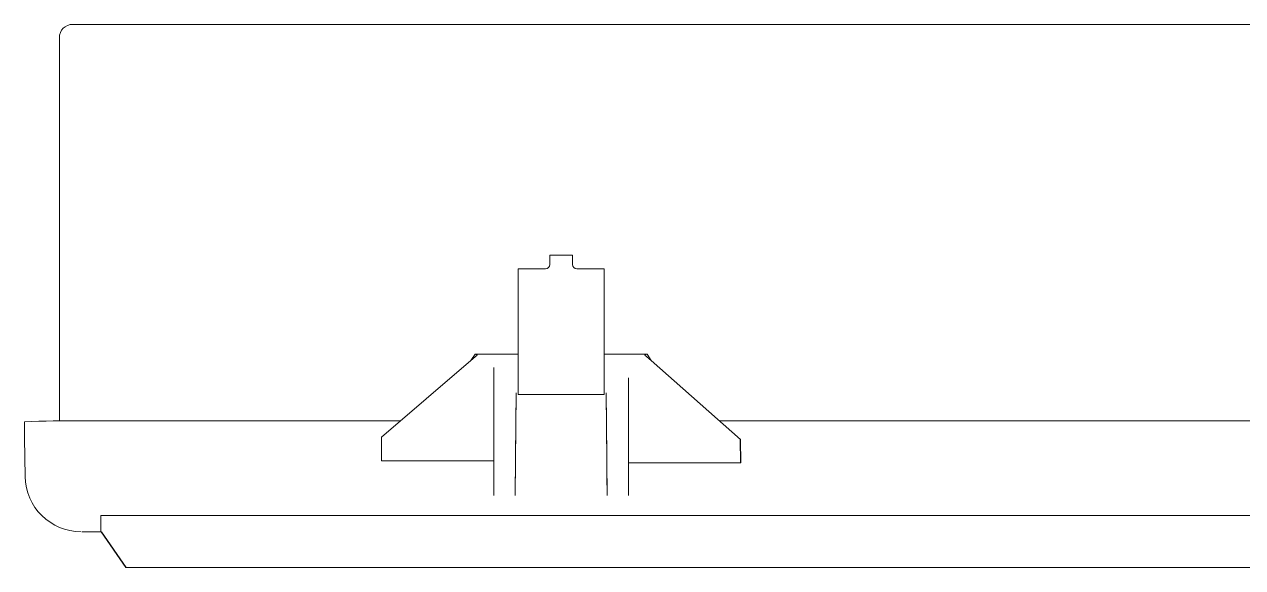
# Model space of a CAD drawing. Header units: inches. Extents: x 0.8 to 33.3, y 1.3 to 20.5.
# Drawn here: x 25.515 to 27.549, y 7.781 to 8.688 of the extents above; entities that cross this region are included whole.
import ezdxf

# ---------------------------------------------------------------- set-up
doc = ezdxf.new("R2010")
doc.units = ezdxf.units.IN
doc.header["$MEASUREMENT"] = 0

msp = doc.modelspace()

# ---------------------------------------------------------------- linework, layer by layer
at = {"color": 7, "linetype": 'Continuous', "lineweight": 15}
for p, q in [((25.595403, 8.688209), (29.689153, 8.688209)), ((25.572953, 8.660759), (25.572953, 8.665759)), ((25.572953, 8.0259), (25.572953, 8.660759)), ((26.392278, 8.302884), (26.429778, 8.302884)), ((26.392278, 8.302884), (26.392278, 8.292884)), ((26.429778, 8.292884), (26.429778, 8.302884)), ((26.392278, 8.292884), (26.392278, 8.287459)), ((26.429778, 8.287459), (26.429778, 8.292884)), ((26.339153, 8.279959), (26.339153, 8.157459)), ((26.384778, 8.279959), (26.339153, 8.279959)), ((26.482903, 8.279959), (26.437278, 8.279959)), ((26.482903, 8.279959), (26.482903, 8.157459)), ((26.339153, 8.157459), (26.339153, 8.142459)), ((26.339153, 8.142459), (26.339153, 8.069959)), ((26.482903, 8.157459), (26.482903, 8.142459)), ((26.482903, 8.069959), (26.482903, 8.142459)), ((26.111028, 7.998885), (26.260222, 8.12674)), ((26.260222, 8.12674), (26.267226, 8.137437)), ((26.260222, 8.12674), (26.27104, 8.136011)), ((26.299073, 8.137437), (26.267226, 8.137437)), ((26.522983, 8.137441), (26.5548, 8.137441)), ((26.55111, 8.136101), (26.550832, 8.135919)), ((26.561429, 8.12674), (26.550832, 8.135919)), ((26.550832, 8.135919), (26.55111, 8.135919)), ((26.55111, 8.136101), (26.55111, 8.135919)), ((26.55111, 8.135919), (26.561588, 8.12674)), ((26.561588, 8.126845), (26.5548, 8.137441)), ((26.561588, 8.12674), (26.561429, 8.12674)), ((26.561588, 8.126845), (26.710801, 7.995038)), ((26.561588, 8.126845), (26.561588, 8.12674)), ((26.298528, 8.097876), (26.298528, 8.115375)), ((26.298528, 8.0859), (26.298528, 8.097876)), ((26.298528, 7.901271), (26.298528, 8.0859)), ((26.523528, 8.097876), (26.523528, 8.0859)), ((26.523528, 8.0859), (26.523528, 7.901271)), ((26.334256, 7.901271), (26.335738, 8.073155)), ((26.335729, 8.070934), (26.335342, 8.026009)), ((26.486318, 8.073155), (26.4878, 7.901271)), ((26.486714, 8.026009), (26.486328, 8.070793)), ((25.51455, 8.02467), (25.51455, 7.997335)), ((26.142679, 8.026009), (25.611028, 8.026009)), ((26.335342, 8.026009), (26.334782, 7.961864)), ((26.487274, 7.961864), (26.486714, 8.026009)), ((28.582894, 8.026009), (26.67574, 8.026009)), ((25.51455, 7.997335), (25.51567, 7.933205)), ((26.111028, 7.998885), (26.111028, 7.96069)), ((26.111028, 7.959122), (26.111028, 7.96069)), ((26.111028, 7.959122), (26.298528, 7.959122)), ((26.711028, 7.956208), (26.523528, 7.956208)), ((29.642278, 7.868001), (25.642278, 7.868001)), ((25.642278, 7.868001), (25.642278, 7.841534)), ((25.611028, 7.841078), (25.642567, 7.841078))]:
    msp.add_line(p, q, dxfattribs=at)
for p, q in [((26.711028, 7.956208), (26.710801, 7.995038)), ((25.642567, 7.841078), (25.684136, 7.781069))]:
    msp.add_line(p, q)
for centre, radius, start, end in [((25.595403, 8.665759), 0.02245, 90, 180), ((26.384778, 8.287459), 0.0075, 270, 360), ((26.437278, 8.287459), 0.0075, 180, 270), ((25.586915, 6.287861), 1.738315, 89.205202, 92.38586), ((25.609401, 7.934846), 0.093746, 181.002841, 270.002638)]:
    msp.add_arc(centre, radius, start, end, dxfattribs=at)
for centre, major_axis, ratio, start_param, end_param in [((26.24585, 8.106209), (0.025162, 0.029825), 0.37071228, 6.28067808, 6.54884852), ((26.575648, 8.106209), (-0.024516, 0.02991), 0.36923464, 6.02295944, 6.28522962), ((26.334796, 7.962198), (0.000818, 0.09375), 0.00012116, 1.57436602, 2.27823732), ((26.48726, 7.962198), (-0.000818, 0.09375), 0.00012116, 4.00494798, 4.70881929)]:
    msp.add_ellipse(centre, major_axis=major_axis, ratio=ratio, start_param=start_param, end_param=end_param, dxfattribs=at)
for points in [[(26.339153, 8.137459), (26.299073, 8.137459)], [(26.522982, 8.137459), (26.482903, 8.137459)], [(26.339153, 8.069959), (26.482903, 8.069959)], [(25.684136, 7.781069), (29.600419, 7.781069)]]:
    msp.add_open_spline(points, degree=1, dxfattribs=at)

doc.saveas('drawing.dxf')
